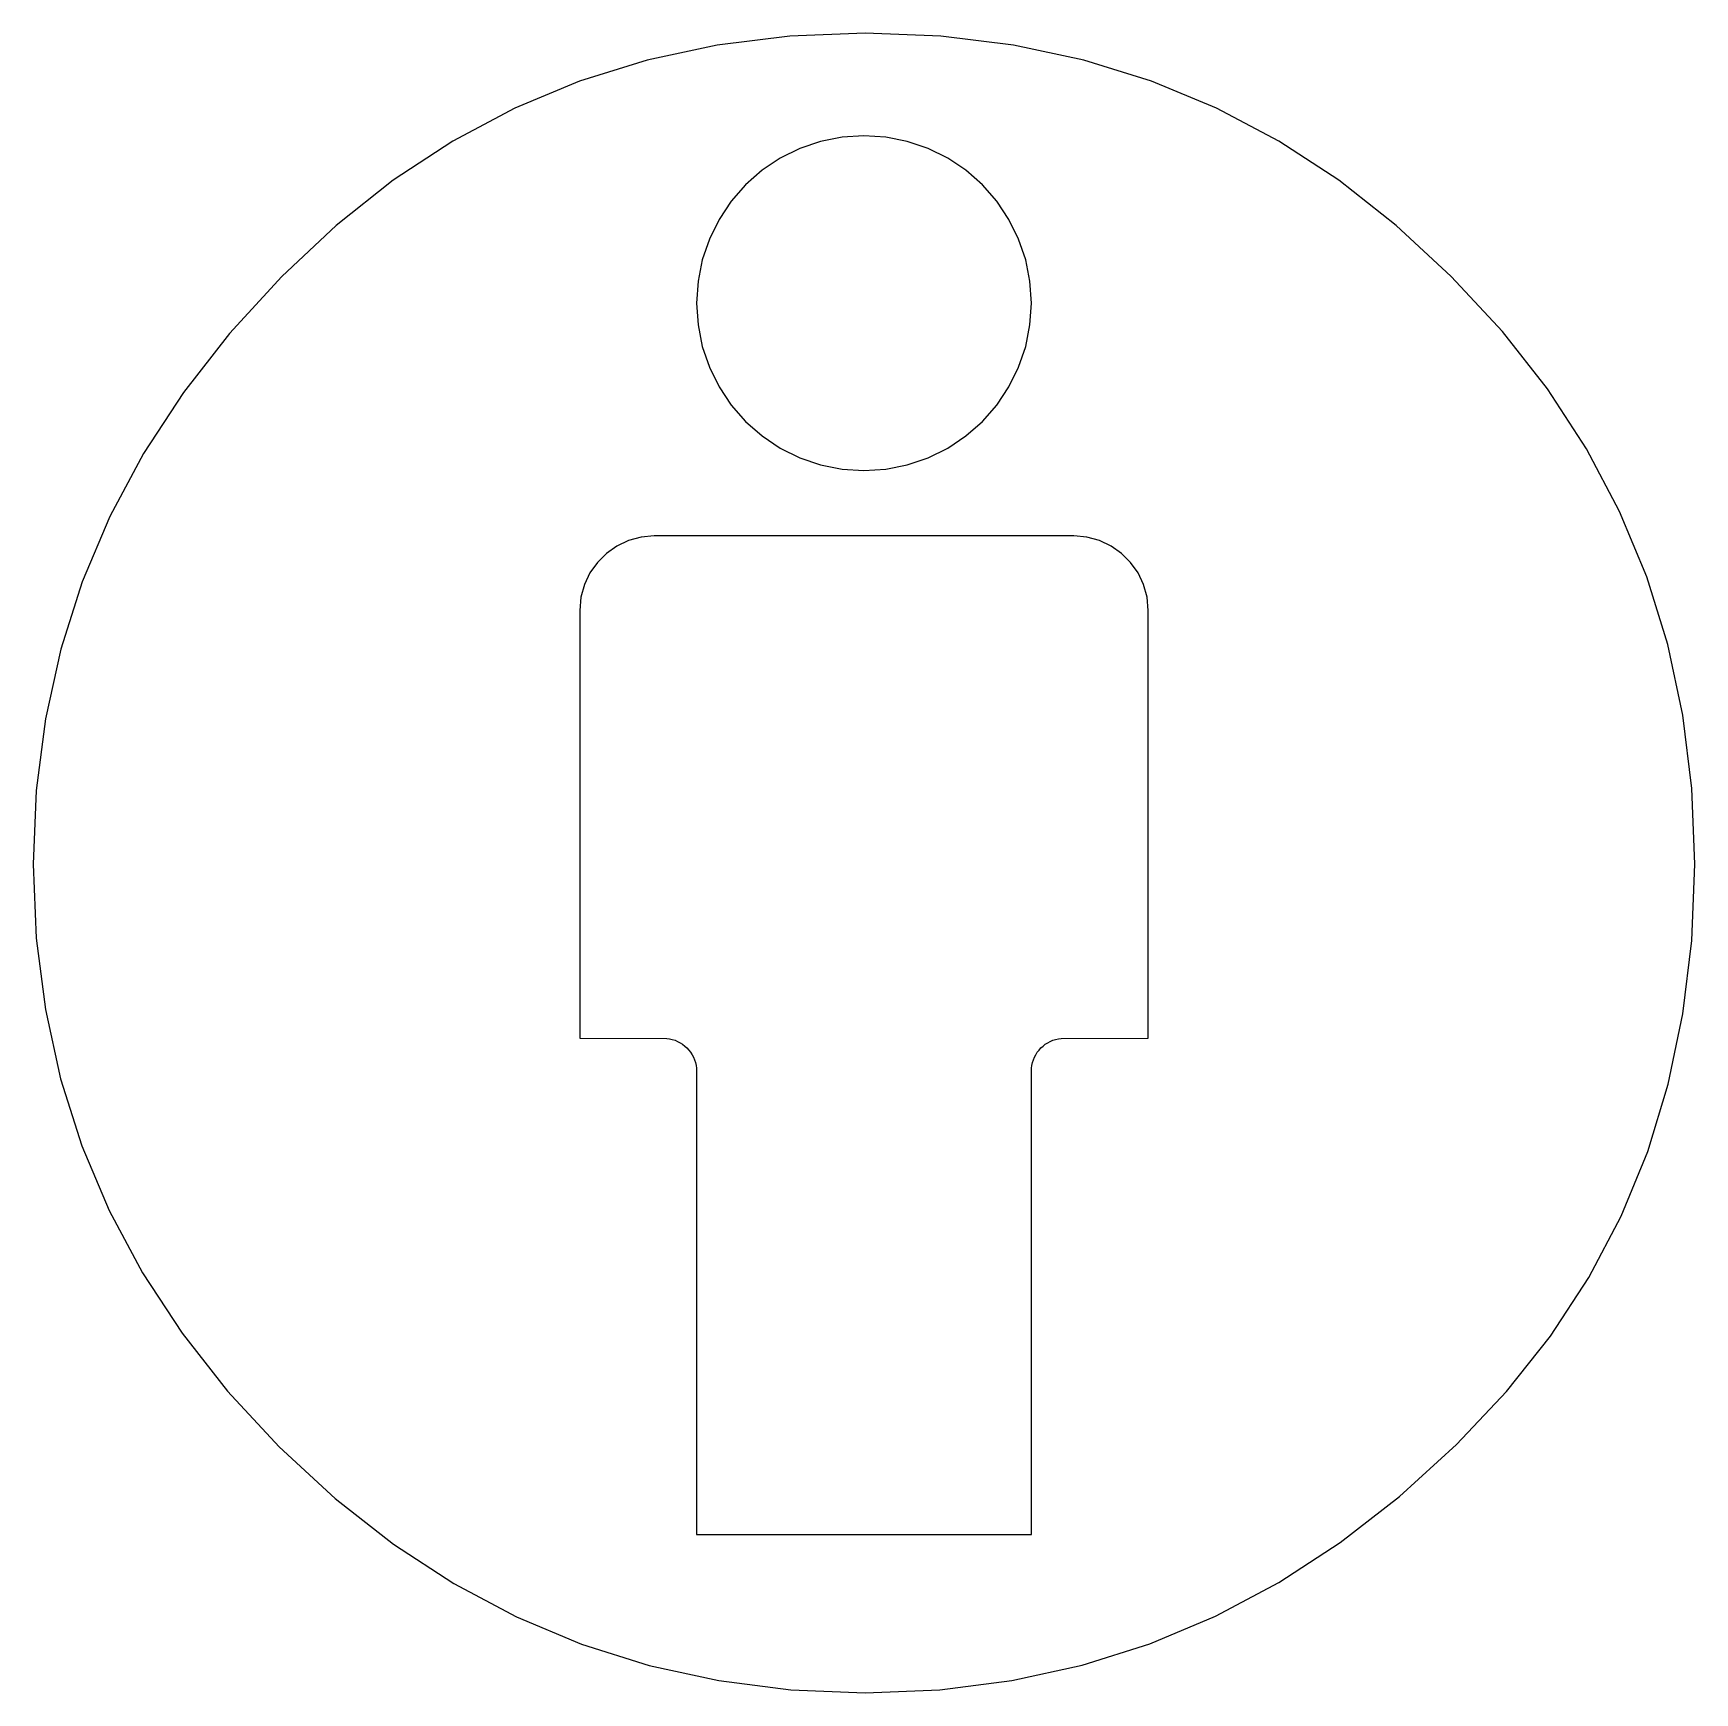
# Model space of a CAD drawing. Extents: x -47.8 to 47.8, y -47.7 to 47.7.
import ezdxf

# ---------------------------------------------------------------- set-up
doc = ezdxf.new("R2010")
doc.units = 0
doc.layers.get('0').update_dxf_attribs({"linetype": 'CONTINUOUS'})

msp = doc.modelspace()

# ---------------------------------------------------------------- linework, layer by layer
for p, q in [((-8.448, 47.017), (-12.476, 46.154)), ((-4.265, 47.536), (-8.448, 47.017)), ((0.071, 47.708), (-4.265, 47.536)), ((4.411, 47.536), (0.071, 47.708)), ((8.6, 47.017), (4.411, 47.536)), ((12.639, 46.154), (8.6, 47.017)), ((-12.476, 46.154), (-16.352, 44.947)), ((16.528, 44.947), (12.639, 46.154)), ((-16.352, 44.947), (-20.076, 43.394)), ((20.268, 43.394), (16.528, 44.947)), ((-20.076, 43.394), (-23.65, 41.497)), ((23.862, 41.496), (20.268, 43.394)), ((-23.65, 41.497), (-27.074, 39.253)), ((-2.492, 41.49), (-3.684, 41.085)), ((-1.257, 41.735), (-2.492, 41.49)), ((0, 41.818), (-1.257, 41.735)), ((1.256, 41.735), (0, 41.818)), ((2.491, 41.49), (1.256, 41.735)), ((3.684, 41.085), (2.491, 41.49)), ((27.309, 39.252), (23.862, 41.496)), ((-4.813, 40.528), (-5.86, 39.828)), ((-3.684, 41.085), (-4.813, 40.528)), ((4.813, 40.528), (3.684, 41.085)), ((5.86, 39.828), (4.813, 40.528)), ((-27.074, 39.253), (-30.348, 36.663)), ((-5.86, 39.828), (-6.807, 38.998)), ((6.806, 38.998), (5.86, 39.828)), ((30.61, 36.662), (27.309, 39.252)), ((-6.807, 38.998), (-7.637, 38.052)), ((7.637, 38.052), (6.806, 38.998)), ((-7.637, 38.052), (-8.336, 37.005)), ((8.336, 37.005), (7.637, 38.052)), ((-30.348, 36.663), (-33.475, 33.724)), ((-8.336, 37.005), (-8.893, 35.875)), ((8.893, 35.875), (8.336, 37.005)), ((33.768, 33.722), (30.61, 36.662)), ((-8.893, 35.875), (-9.298, 34.683)), ((9.298, 34.683), (8.893, 35.875)), ((-9.298, 34.683), (-9.544, 33.448)), ((9.543, 33.448), (9.298, 34.683)), ((-33.475, 33.724), (-36.481, 30.452)), ((-9.544, 33.448), (-9.626, 32.192)), ((9.626, 32.192), (9.543, 33.448)), ((36.713, 30.567), (33.768, 33.722)), ((-9.626, 32.192), (-9.544, 30.935)), ((9.543, 30.935), (9.626, 32.192)), ((-9.544, 30.935), (-9.298, 29.7)), ((9.298, 29.7), (9.543, 30.935)), ((-36.481, 30.452), (-39.131, 27.061)), ((-9.298, 29.7), (-8.893, 28.508)), ((8.893, 28.508), (9.298, 29.7)), ((39.307, 27.265), (36.713, 30.567)), ((-8.893, 28.508), (-8.336, 27.379)), ((8.336, 27.379), (8.893, 28.508)), ((-39.131, 27.061), (-41.425, 23.55)), ((-8.336, 27.379), (-7.637, 26.332)), ((7.637, 26.332), (8.336, 27.379)), ((41.554, 23.813), (39.307, 27.265)), ((-7.637, 26.332), (-6.807, 25.385)), ((6.806, 25.385), (7.637, 26.332)), ((-6.807, 25.385), (-5.86, 24.555)), ((5.86, 24.555), (6.806, 25.385)), ((-5.86, 24.555), (-4.813, 23.855)), ((4.813, 23.855), (5.86, 24.555)), ((-41.425, 23.55), (-43.366, 19.918)), ((-4.813, 23.855), (-3.684, 23.299)), ((-3.684, 23.299), (-2.492, 22.894)), ((2.491, 22.894), (3.684, 23.299)), ((3.684, 23.299), (4.813, 23.855)), ((43.455, 20.212), (41.554, 23.813)), ((-2.492, 22.894), (-1.257, 22.648)), ((-1.257, 22.648), (0, 22.566)), ((0, 22.566), (1.256, 22.648)), ((1.256, 22.648), (2.491, 22.894)), ((45.01, 16.46), (43.455, 20.212)), ((-43.366, 19.918), (-44.953, 16.166)), ((-14.215, 18.219), (-14.816, 17.795)), ((-13.544, 18.537), (-14.215, 18.219)), ((-12.815, 18.737), (-13.544, 18.537)), ((-12.065, 18.804), (-12.815, 18.737)), ((12.065, 18.804), (-12.065, 18.804)), ((12.815, 18.737), (12.065, 18.804)), ((13.544, 18.537), (12.815, 18.737)), ((14.215, 18.219), (13.544, 18.537)), ((14.816, 17.795), (14.215, 18.219)), ((-15.335, 17.277), (-15.761, 16.676)), ((-14.816, 17.795), (-15.335, 17.277)), ((15.335, 17.277), (14.816, 17.795)), ((15.76, 16.676), (15.335, 17.277)), ((-15.761, 16.676), (-16.08, 16.005)), ((16.079, 16.005), (15.76, 16.676)), ((46.219, 12.557), (45.01, 16.46)), ((-44.953, 16.166), (-46.188, 12.291)), ((-16.08, 16.005), (-16.28, 15.276)), ((16.28, 15.276), (16.079, 16.005)), ((-16.28, 15.276), (-16.347, 14.525)), ((-16.347, 14.525), (-16.347, -10.081)), ((16.347, 14.525), (16.28, 15.276)), ((16.347, -10.081), (16.347, 14.525)), ((47.084, 8.5), (46.219, 12.557)), ((-46.188, 12.291), (-47.07, 8.294)), ((-47.07, 8.294), (-47.599, 4.172)), ((47.602, 4.29), (47.084, 8.5)), ((-47.599, 4.172), (-47.775, -0.074)), ((47.775, -0.074), (47.602, 4.29)), ((-47.775, -0.074), (-47.601, -4.318)), ((47.606, -4.463), (47.775, -0.074)), ((-47.601, -4.318), (-47.077, -8.429)), ((47.098, -8.679), (47.606, -4.463)), ((-47.077, -8.429), (-46.204, -12.409)), ((46.252, -12.724), (47.098, -8.679)), ((-16.347, -10.081), (-11.337, -10.091)), ((-11.337, -10.091), (-11.185, -10.111)), ((-11.185, -10.111), (-11.024, -10.147)), ((-11.024, -10.147), (-10.868, -10.196)), ((-10.868, -10.196), (-10.716, -10.259)), ((-10.716, -10.259), (-10.571, -10.335)), ((-10.571, -10.335), (-10.432, -10.423)), ((-10.432, -10.423), (-10.302, -10.523)), ((10.297, -10.523), (10.427, -10.423)), ((10.427, -10.423), (10.566, -10.335)), ((10.566, -10.335), (10.711, -10.259)), ((10.711, -10.259), (10.863, -10.196)), ((10.863, -10.196), (11.019, -10.147)), ((11.019, -10.147), (11.179, -10.111)), ((11.179, -10.111), (11.332, -10.091)), ((11.332, -10.091), (16.347, -10.081)), ((-10.302, -10.523), (-10.181, -10.634)), ((-10.181, -10.634), (-10.07, -10.754)), ((-10.07, -10.754), (-9.971, -10.885)), ((-9.971, -10.885), (-9.882, -11.023)), ((-9.882, -11.023), (-9.807, -11.169)), ((-9.807, -11.169), (-9.744, -11.32)), ((-9.744, -11.32), (-9.695, -11.477)), ((9.689, -11.477), (9.739, -11.32)), ((9.739, -11.32), (9.801, -11.169)), ((9.801, -11.169), (9.877, -11.023)), ((9.877, -11.023), (9.965, -10.885)), ((9.965, -10.885), (10.065, -10.754)), ((10.065, -10.754), (10.176, -10.634)), ((10.176, -10.634), (10.297, -10.523)), ((-46.204, -12.409), (-44.983, -16.258)), ((-9.695, -11.477), (-9.659, -11.637)), ((-9.659, -11.637), (-9.638, -11.8)), ((-9.638, -11.8), (-9.63, -11.974)), ((-9.63, -11.974), (-9.63, -38.604)), ((9.625, -11.974), (9.632, -11.8)), ((9.625, -38.604), (9.625, -11.974)), ((9.632, -11.8), (9.654, -11.637)), ((9.654, -11.637), (9.689, -11.477)), ((45.068, -16.596), (46.252, -12.724)), ((-44.983, -16.258), (-43.412, -19.977)), ((43.546, -20.299), (45.068, -16.596)), ((-43.412, -19.977), (-41.492, -23.568)), ((41.686, -23.832), (43.546, -20.299)), ((-41.492, -23.568), (-39.22, -27.031)), ((39.487, -27.197), (41.686, -23.832)), ((-39.22, -27.031), (-36.598, -30.367)), ((36.949, -30.395), (39.487, -27.197)), ((-36.598, -30.367), (-33.623, -33.576)), ((34.067, -33.428), (36.949, -30.395)), ((30.788, -36.43), (34.067, -33.428)), ((-33.623, -33.576), (-30.408, -36.547)), ((-30.408, -36.547), (-27.063, -39.165)), ((27.386, -39.076), (30.788, -36.43)), ((-27.063, -39.165), (-23.586, -41.433)), ((-9.63, -38.604), (9.625, -38.604)), ((23.861, -41.367), (27.386, -39.076)), ((-23.586, -41.433), (-19.978, -43.35)), ((20.212, -43.305), (23.861, -41.367)), ((-19.978, -43.35), (-16.237, -44.919)), ((16.438, -44.89), (20.212, -43.305)), ((12.538, -46.123), (16.438, -44.89)), ((-16.237, -44.919), (-12.362, -46.139)), ((-12.362, -46.139), (-8.354, -47.011)), ((8.511, -47.004), (12.538, -46.123)), ((-8.354, -47.011), (-4.209, -47.534)), ((-4.209, -47.534), (0.071, -47.708)), ((0.071, -47.708), (4.355, -47.532)), ((4.355, -47.532), (8.511, -47.004))]:
    msp.add_line(p, q)

doc.saveas('drawing.dxf')
